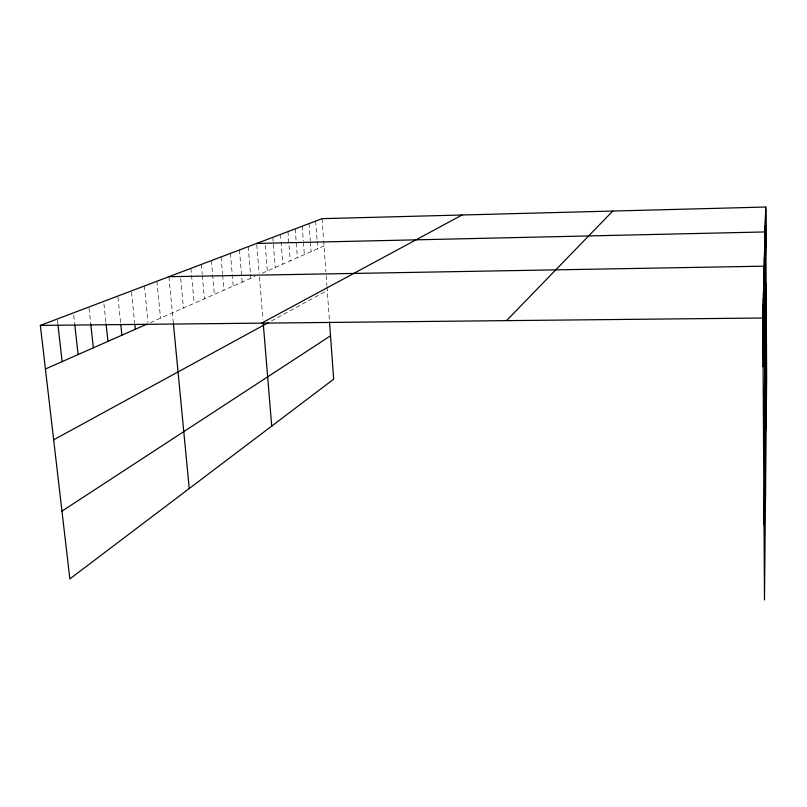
<?xml version="1.0" encoding="UTF-8"?>
<svg xmlns="http://www.w3.org/2000/svg" width="807" height="807" viewBox="0 0 807 807"><rect width="100%" height="100%" fill="white"/><g stroke="black" fill="none" stroke-linecap="round" stroke-linejoin="round"><path stroke-width="0.61" stroke-dasharray="4.04 3.03" d="M271.404 320.984L327.259 290.5M150.415 322.608L255.042 276.398M262.275 273.2L324.041 245.913M57.428 320.218L57.842 323.869M73.73 315.325L74.678 323.91M89.042 308.254L90.788 324.323M103.952 303.916L105.939 322.649M117.963 297.279L120.636 322.971M131.521 292.154L134.678 323.093M144.413 285.981L148.044 322.346M156.901 281.25L160.512 318.15M168.905 276.7L173.334 322.8M180.687 278.586L183.461 308.012M190.906 268.368L194.144 303.301M201.316 264.424L202.204 274.229M202.315 275.459L204.433 298.751M211.353 260.621L214.369 294.363M221.047 256.949L222.561 274.148M222.671 275.379L223.963 290.127M230.409 253.398L233.233 286.031M239.457 249.968L242.191 282.077M256.777 244.692L259.128 273.301M259.43 276.972L262.921 319.32M248.203 246.649L250.846 278.244M265.261 245.237L267.349 270.96M272.806 237.329L275.207 267.49M287.958 231.589L290.217 260.853M280.493 234.423L280.987 240.607M281.078 241.848L282.833 264.121M295.191 228.855L297.39 257.685M309.02 223.61L310.292 240.668M310.382 241.888L311.099 251.633M302.211 226.192L303.321 241.021M303.412 242.261L304.35 254.619M322.074 218.667L323.597 239.719M323.688 240.96L325.927 271.989M326.189 275.712L326.906 285.567M326.986 286.808L329.448 320.783M315.638 221.098L317.02 239.941M317.111 241.202L317.665 248.738"/><path stroke-width="1.21" d="M764.047 524.843L766.398 332.242M763.573 445.545L766.136 283.852M763.099 366.66L765.873 236.189M765.722 207.036L766.65 378.533L764.491 599.964L762.807 318.008L765.722 207.036L322.074 218.667L40.35 325.413L69.856 578.901L333.664 379.199L329.538 322.033M506.544 320.641L612.775 211.051M61.968 511.144L330.527 335.813M53.666 439.795L268.408 322.618M261.569 323.153L462.078 214.995M45.424 368.991L147.096 324.081M256.676 243.442L765.066 231.942L766.156 428.921M168.905 276.7L764.168 266.169L765.49 497.495M40.35 325.413L762.807 318.008M57.983 325.08L62.129 361.607M74.819 325.13L78.087 354.555M90.788 324.323L93.34 347.817M106.07 323.889L107.936 341.371M120.768 324.192L121.907 335.198M134.809 324.333L135.314 329.286M173.444 324.041L189.242 488.517M263.213 322.931L271.707 426.096M765.651 209.467L765.752 242.009M765.52 214.551L765.621 248.193M765.379 219.968L765.48 254.79M765.228 225.758L765.329 261.831M764.975 235.21L765.086 273.361M764.794 242.09L764.905 281.764M764.602 249.494L764.814 286.203M764.501 253.418L764.713 290.823M764.39 257.504L764.501 300.608M764.037 270.92L764.269 311.391M763.916 275.883L764.148 317.222M763.775 281.078L764.017 323.325M763.634 286.515L763.886 329.71M763.483 292.205L763.745 336.388M763.331 298.187L763.593 343.409M763.16 304.461L763.432 350.773M762.988 311.058L763.271 358.51"/></g></svg>
